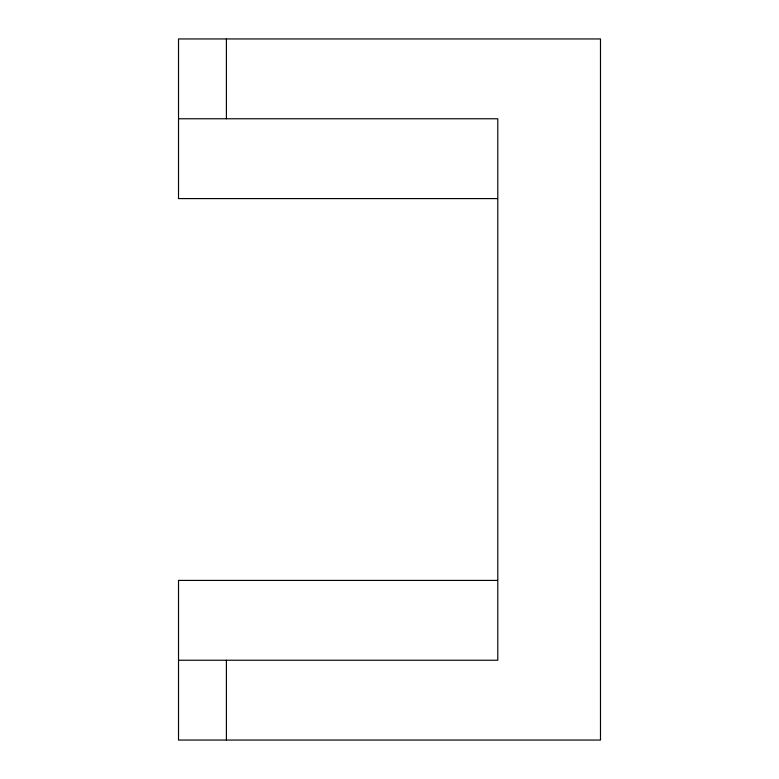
<?xml version="1.0" encoding="UTF-8"?>
<svg xmlns="http://www.w3.org/2000/svg" width="779" height="779" viewBox="0 0 779 779"><rect width="100%" height="100%" fill="white"/><g stroke="black" fill="none" stroke-linecap="round" stroke-linejoin="round"><path stroke-width="1.17" d="M178.518 118.768L497.791 118.768L497.791 660.232L178.518 660.232M497.615 198.587L178.518 198.587L178.518 38.95L600.482 38.95L600.482 740.05L178.518 740.05L178.518 580.413L497.615 580.413M226.407 38.95L226.407 118.768M226.407 660.232L226.407 740.05"/></g></svg>
